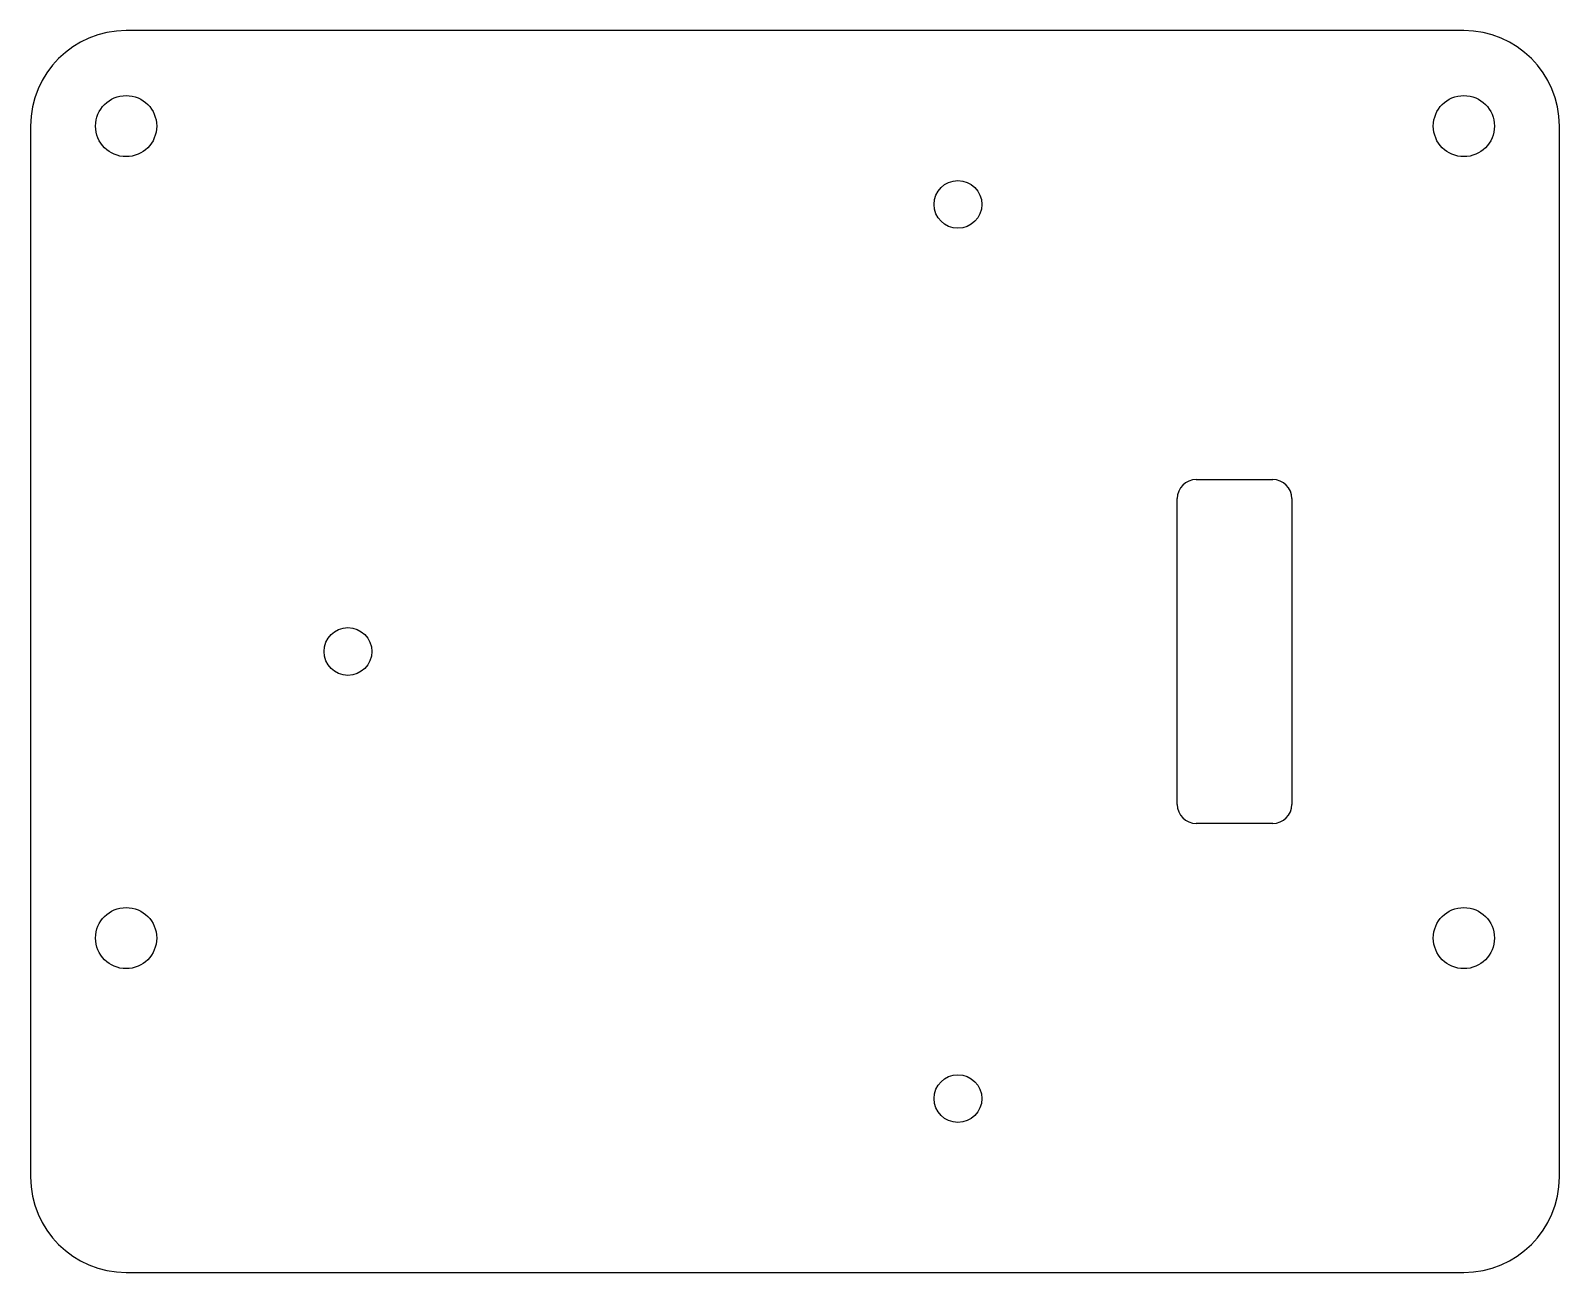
# Model space of a CAD drawing. Header units: millimetres. Extents: x -40 to 40, y -32.5 to 32.5.
import ezdxf

# ---------------------------------------------------------------- set-up
doc = ezdxf.new("R2010")
doc.units = ezdxf.units.MM

msp = doc.modelspace()

# ---------------------------------------------------------------- linework, layer by layer
at = {"color": 7, "linetype": 'Continuous', "lineweight": 25}
for p, q in [((35, 32.5), (-35, 32.5)), ((-40, 27.5), (-40, -27.5)), ((40, -27.5), (40, 27.5)), ((21, 9), (25, 9)), ((26, 8), (26, -8)), ((20, -8), (20, 8)), ((25, -9), (21, -9)), ((-35, -32.5), (35, -32.5))]:
    msp.add_line(p, q, dxfattribs=at)
for centre, radius in [((-35, 27.5), 1.6), ((35, 27.5), 1.6), ((8.527, 23.4), 1.25), ((-23.393, 0), 1.25), ((-35, -15), 1.6), ((35, -15), 1.6), ((8.527, -23.4), 1.25)]:
    msp.add_circle(centre, radius, dxfattribs=at)
for centre, radius, start, end in [((-35, 27.5), 5, 90, 180), ((35, 27.5), 5, 0, 90), ((21, 8), 1, 90, 180), ((25, 8), 1, 0, 90), ((25, -8), 1, 270, 0), ((21, -8), 1, 180, 270), ((-35, -27.5), 5, 180, 270), ((35, -27.5), 5, 270, 0)]:
    msp.add_arc(centre, radius, start, end, dxfattribs=at)

doc.saveas('drawing.dxf')
